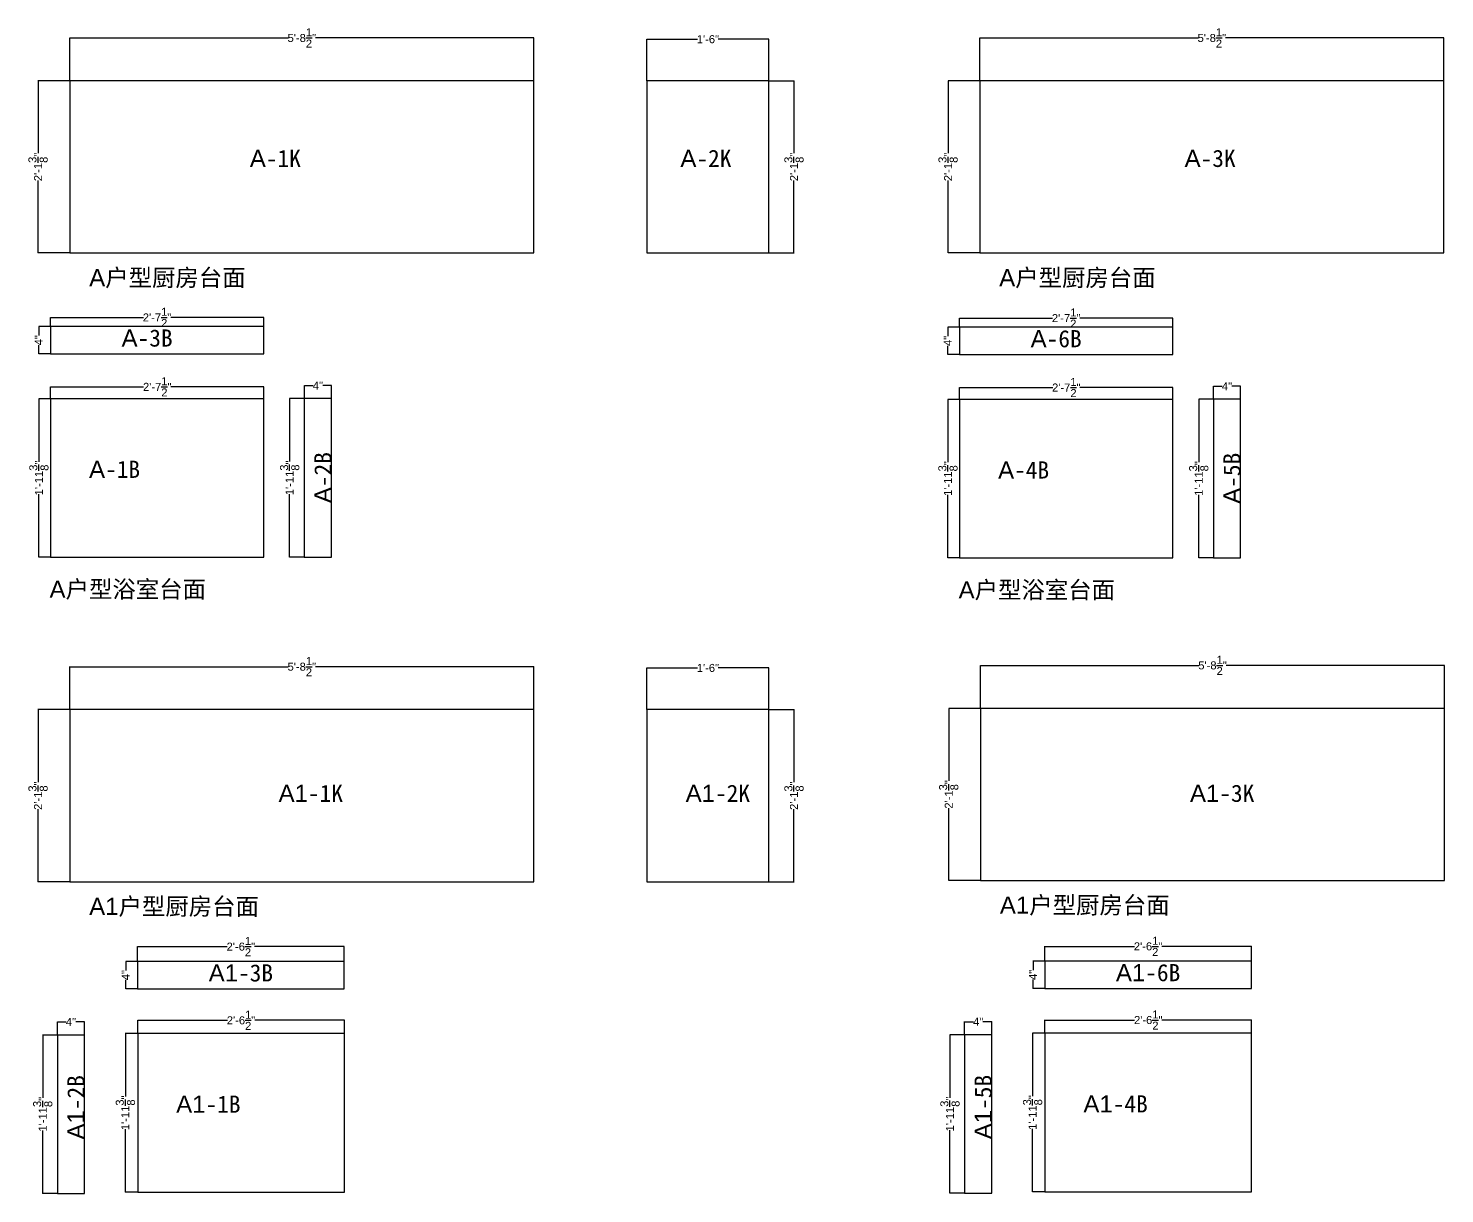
# Model space of a CAD drawing. Header units: inches. Extents: x -997106 to 39633, y -30199 to 1961.
# Drawn here: x 1343 to 6654, y -2410 to 1958 of the extents above; entities that cross this region are included whole.
import ezdxf

# ---------------------------------------------------------------- set-up
doc = ezdxf.new("R2010")
doc.units = ezdxf.units.IN
doc.header["$MEASUREMENT"] = 0
doc.layers.get('Defpoints').update_dxf_attribs({"color": 3})
doc.layers.add('编号', color=10, linetype='Continuous', plot=False)
doc.styles.get("Standard").update_dxf_attribs({"font": 'arial.ttf'})
doc.dimstyles.get("Standard").update_dxf_attribs({"dimtxt": 30, "dimasz": 1, "dimexe": 0.18, "dimexo": 0.0625, "dimgap": 0.09, "dimtad": 0, "dimtoh": 1, "dimdec": 4, "dimlfac": 0.03937, "dimzin": 0, "dimdsep": 46, "dimlunit": 4, "dimtxsty": 'Standard', "dimblk": 'ARCHTICK', "dimcen": 1, "dimadec": 0, "dimazin": 0, "dimtfac": 1, "dimtdec": 4, "dimtix": 1, "dimtofl": 0, "dimtmove": 2, "dimatfit": 3, "dimldrblk": 'ARCHTICK', "dimfxl": 1, "dimtolj": 1, "dimtzin": 0, "dimarcsym": 0})

# ---------------------------------------------------------------- blocks, each defined once
blk = doc.blocks.new('_ArchTick')
at = {"color": 0, "linetype": 'ByBlock', "const_width": 0.15}
blk.add_lwpolyline([(-0.5, -0.5), (0.5, 0.5)], dxfattribs=at)
blk = doc.blocks.new('*D2')
at = {"layer": 'Defpoints', "color": 0, "lineweight": -2, "transparency": 16777216}
for p, q in [((1498.5, 1761), (1498.5, 1922.2)), ((1498.5, 1922), (2317.6, 1922)), ((3238.5, 1922), (2419.4, 1922)), ((3238.5, 1761), (3238.5, 1922.2))]:
    blk.add_line(p, q, dxfattribs=at)
at = {"layer": 'Defpoints', "color": 0, "transparency": 16777216}
for p in [(3238.5, 1922), (1498.5, 1761), (3238.5, 1761)]:
    blk.add_point(p, dxfattribs=at)
at = {"layer": 'Defpoints', "color": 0, "lineweight": -2, "transparency": 16777216, "rotation": 180}
blk.add_blockref('_ArchTick', (1498.5, 1922), dxfattribs=at)
at = {"layer": 'Defpoints', "color": 0, "lineweight": -2, "transparency": 16777216}
blk.add_blockref('_ArchTick', (3238.5, 1922), dxfattribs=at)
at = {"layer": 'Defpoints', "color": 0, "transparency": 16777216, "insert": (2368.5, 1922), "char_height": 30, "attachment_point": 5}
blk.add_mtext('\\A1;5\'-8{\\H1x;\\S1/2;}"', dxfattribs=at)
blk = doc.blocks.new('*D3')
at = {"layer": 'Defpoints', "color": 0, "lineweight": -2, "transparency": 16777216}
for p, q in [((1498.5, 1761), (1379.3, 1761)), ((1379.5, 1761), (1379.5, 1489.6)), ((1379.5, 1116), (1379.5, 1387.4)), ((1498.5, 1116), (1379.3, 1116))]:
    blk.add_line(p, q, dxfattribs=at)
at = {"layer": 'Defpoints', "color": 0, "transparency": 16777216}
for p in [(1498.5, 1761), (1379.5, 1116), (1498.5, 1116)]:
    blk.add_point(p, dxfattribs=at)
at = {"layer": 'Defpoints', "color": 0, "lineweight": -2, "transparency": 16777216}
for p, rotation in [((1379.5, 1761), 90), ((1379.5, 1116), 270)]:
    blk.add_blockref('_ArchTick', p, dxfattribs=dict(at, rotation=rotation))
at = {"layer": 'Defpoints', "color": 0, "transparency": 16777216, "insert": (1379.5, 1438.5), "char_height": 30, "attachment_point": 5, "rotation": 90}
blk.add_mtext('\\A1;2\'-1{\\H1x;\\S3/8;}"', dxfattribs=at)
blk = doc.blocks.new('*D4')
at = {"layer": 'Defpoints', "color": 0, "lineweight": -2, "transparency": 16777216}
for p, q in [((3662.7, 1761), (3662.7, 1917.3)), ((3662.7, 1917.1), (3852.6, 1917.1)), ((4119.7, 1917.1), (3929.7, 1917.1)), ((4119.7, 1761), (4119.7, 1917.3))]:
    blk.add_line(p, q, dxfattribs=at)
at = {"layer": 'Defpoints', "color": 0, "transparency": 16777216}
for p in [(4119.7, 1917.1), (3662.7, 1761), (4119.7, 1761)]:
    blk.add_point(p, dxfattribs=at)
at = {"layer": 'Defpoints', "color": 0, "lineweight": -2, "transparency": 16777216, "rotation": 180}
blk.add_blockref('_ArchTick', (3662.7, 1917.1), dxfattribs=at)
at = {"layer": 'Defpoints', "color": 0, "lineweight": -2, "transparency": 16777216}
blk.add_blockref('_ArchTick', (4119.7, 1917.1), dxfattribs=at)
at = {"layer": 'Defpoints', "color": 0, "transparency": 16777216, "insert": (3891.2, 1917.1), "char_height": 30, "attachment_point": 5}
blk.add_mtext('\\A1;1\'-6"', dxfattribs=at)
blk = doc.blocks.new('*D5')
at = {"layer": 'Defpoints', "color": 0, "lineweight": -2, "transparency": 16777216}
for p, q in [((4119.7, 1761), (4214.1, 1761)), ((4213.9, 1761), (4213.9, 1489.6)), ((4213.9, 1116), (4213.9, 1387.4)), ((4119.7, 1116), (4214.1, 1116))]:
    blk.add_line(p, q, dxfattribs=at)
at = {"layer": 'Defpoints', "color": 0, "transparency": 16777216}
for p in [(4119.7, 1761), (4119.7, 1116), (4213.9, 1116)]:
    blk.add_point(p, dxfattribs=at)
at = {"layer": 'Defpoints', "color": 0, "lineweight": -2, "transparency": 16777216}
for p, rotation in [((4213.9, 1761), 90), ((4213.9, 1116), 270)]:
    blk.add_blockref('_ArchTick', p, dxfattribs=dict(at, rotation=rotation))
at = {"layer": 'Defpoints', "color": 0, "transparency": 16777216, "insert": (4213.9, 1438.5), "char_height": 30, "attachment_point": 5, "rotation": 90}
blk.add_mtext('\\A1;2\'-1{\\H1x;\\S3/8;}"', dxfattribs=at)
blk = doc.blocks.new('*D6')
at = {"layer": 'Defpoints', "color": 0, "lineweight": -2, "transparency": 16777216}
for p, q in [((4910.7, 1761), (4910.7, 1922.2)), ((4910.7, 1922), (5729.8, 1922)), ((6650.7, 1922), (5831.6, 1922)), ((6650.7, 1761), (6650.7, 1922.2))]:
    blk.add_line(p, q, dxfattribs=at)
at = {"layer": 'Defpoints', "color": 0, "transparency": 16777216}
for p in [(6650.7, 1922), (4910.7, 1761), (6650.7, 1761)]:
    blk.add_point(p, dxfattribs=at)
at = {"layer": 'Defpoints', "color": 0, "lineweight": -2, "transparency": 16777216, "rotation": 180}
blk.add_blockref('_ArchTick', (4910.7, 1922), dxfattribs=at)
at = {"layer": 'Defpoints', "color": 0, "lineweight": -2, "transparency": 16777216}
blk.add_blockref('_ArchTick', (6650.7, 1922), dxfattribs=at)
at = {"layer": 'Defpoints', "color": 0, "transparency": 16777216, "insert": (5780.7, 1922), "char_height": 30, "attachment_point": 5}
blk.add_mtext('\\A1;5\'-8{\\H1x;\\S1/2;}"', dxfattribs=at)
blk = doc.blocks.new('*D7')
at = {"layer": 'Defpoints', "color": 0, "lineweight": -2, "transparency": 16777216}
for p, q in [((4910.6, 1761), (4791.5, 1761)), ((4791.7, 1761), (4791.7, 1489.6)), ((4791.7, 1116), (4791.7, 1387.4)), ((4910.6, 1116), (4791.5, 1116))]:
    blk.add_line(p, q, dxfattribs=at)
at = {"layer": 'Defpoints', "color": 0, "transparency": 16777216}
for p in [(4910.7, 1761), (4791.7, 1116), (4910.7, 1116)]:
    blk.add_point(p, dxfattribs=at)
at = {"layer": 'Defpoints', "color": 0, "lineweight": -2, "transparency": 16777216}
for p, rotation in [((4791.7, 1761), 90), ((4791.7, 1116), 270)]:
    blk.add_blockref('_ArchTick', p, dxfattribs=dict(at, rotation=rotation))
at = {"layer": 'Defpoints', "color": 0, "transparency": 16777216, "insert": (4791.7, 1438.5), "char_height": 30, "attachment_point": 5, "rotation": 90}
blk.add_mtext('\\A1;2\'-1{\\H1x;\\S3/8;}"', dxfattribs=at)
blk = doc.blocks.new('*D46')
at = {"color": 0, "lineweight": -2, "transparency": 16777216}
for p, q in [((1498.5, -595.6), (1498.5, -434.4)), ((1498.5, -434.6), (2317.6, -434.6)), ((3238.5, -434.6), (2419.4, -434.6)), ((3238.5, -595.6), (3238.5, -434.4))]:
    blk.add_line(p, q, dxfattribs=at)
at = {"layer": 'Defpoints', "color": 0, "transparency": 16777216}
for p in [(3238.5, -434.6), (1498.5, -595.6), (3238.5, -595.6)]:
    blk.add_point(p, dxfattribs=at)
at = {"color": 0, "lineweight": -2, "transparency": 16777216, "rotation": 180}
blk.add_blockref('_ArchTick', (1498.5, -434.6), dxfattribs=at)
at = {"color": 0, "lineweight": -2, "transparency": 16777216}
blk.add_blockref('_ArchTick', (3238.5, -434.6), dxfattribs=at)
at = {"color": 0, "transparency": 16777216, "insert": (2368.5, -434.6), "char_height": 30, "attachment_point": 5}
blk.add_mtext('\\A1;5\'-8{\\H1x;\\S1/2;}"', dxfattribs=at)
blk = doc.blocks.new('*D47')
at = {"color": 0, "lineweight": -2, "transparency": 16777216}
for p, q in [((1498.5, -595.6), (1379.3, -595.6)), ((1379.5, -595.6), (1379.5, -867)), ((1379.5, -1240.6), (1379.5, -969.2)), ((1498.5, -1240.6), (1379.3, -1240.6))]:
    blk.add_line(p, q, dxfattribs=at)
at = {"layer": 'Defpoints', "color": 0, "transparency": 16777216}
for p in [(1498.5, -595.6), (1379.5, -1240.6), (1498.5, -1240.6)]:
    blk.add_point(p, dxfattribs=at)
at = {"color": 0, "lineweight": -2, "transparency": 16777216}
for p, rotation in [((1379.5, -595.6), 90), ((1379.5, -1240.6), 270)]:
    blk.add_blockref('_ArchTick', p, dxfattribs=dict(at, rotation=rotation))
at = {"color": 0, "transparency": 16777216, "insert": (1379.5, -918.1), "char_height": 30, "attachment_point": 5, "rotation": 90}
blk.add_mtext('\\A1;2\'-1{\\H1x;\\S3/8;}"', dxfattribs=at)
blk = doc.blocks.new('*D48')
at = {"color": 0, "lineweight": -2, "transparency": 16777216}
for p, q in [((3662.7, -595.6), (3662.7, -439.3)), ((3662.7, -439.5), (3852.6, -439.5)), ((4119.7, -439.5), (3929.7, -439.5)), ((4119.7, -595.6), (4119.7, -439.3))]:
    blk.add_line(p, q, dxfattribs=at)
at = {"layer": 'Defpoints', "color": 0, "transparency": 16777216}
for p in [(4119.7, -439.5), (3662.7, -595.6), (4119.7, -595.6)]:
    blk.add_point(p, dxfattribs=at)
at = {"color": 0, "lineweight": -2, "transparency": 16777216, "rotation": 180}
blk.add_blockref('_ArchTick', (3662.7, -439.5), dxfattribs=at)
at = {"color": 0, "lineweight": -2, "transparency": 16777216}
blk.add_blockref('_ArchTick', (4119.7, -439.5), dxfattribs=at)
at = {"color": 0, "transparency": 16777216, "insert": (3891.2, -439.5), "char_height": 30, "attachment_point": 5}
blk.add_mtext('\\A1;1\'-6"', dxfattribs=at)
blk = doc.blocks.new('*D49')
at = {"color": 0, "lineweight": -2, "transparency": 16777216}
for p, q in [((4119.7, -595.6), (4214.1, -595.6)), ((4213.9, -595.6), (4213.9, -867)), ((4213.9, -1240.6), (4213.9, -969.2)), ((4119.7, -1240.6), (4214.1, -1240.6))]:
    blk.add_line(p, q, dxfattribs=at)
at = {"layer": 'Defpoints', "color": 0, "transparency": 16777216}
for p in [(4119.7, -595.6), (4119.7, -1240.6), (4213.9, -1240.6)]:
    blk.add_point(p, dxfattribs=at)
at = {"color": 0, "lineweight": -2, "transparency": 16777216}
for p, rotation in [((4213.9, -595.6), 90), ((4213.9, -1240.6), 270)]:
    blk.add_blockref('_ArchTick', p, dxfattribs=dict(at, rotation=rotation))
at = {"color": 0, "transparency": 16777216, "insert": (4213.9, -918.1), "char_height": 30, "attachment_point": 5, "rotation": 90}
blk.add_mtext('\\A1;2\'-1{\\H1x;\\S3/8;}"', dxfattribs=at)
blk = doc.blocks.new('*D50')
at = {"color": 0, "lineweight": -2, "transparency": 16777216}
for p, q in [((4913.3, -590.8), (4913.3, -429.6)), ((4913.3, -429.8), (5732.4, -429.8)), ((6653.3, -429.8), (5834.2, -429.8)), ((6653.3, -590.8), (6653.3, -429.6))]:
    blk.add_line(p, q, dxfattribs=at)
at = {"layer": 'Defpoints', "color": 0, "transparency": 16777216}
for p in [(6653.3, -429.8), (4913.3, -590.9), (6653.3, -590.9)]:
    blk.add_point(p, dxfattribs=at)
at = {"color": 0, "lineweight": -2, "transparency": 16777216, "rotation": 180}
blk.add_blockref('_ArchTick', (4913.3, -429.8), dxfattribs=at)
at = {"color": 0, "lineweight": -2, "transparency": 16777216}
blk.add_blockref('_ArchTick', (6653.3, -429.8), dxfattribs=at)
at = {"color": 0, "transparency": 16777216, "insert": (5783.3, -429.8), "char_height": 30, "attachment_point": 5}
blk.add_mtext('\\A1;5\'-8{\\H1x;\\S1/2;}"', dxfattribs=at)
blk = doc.blocks.new('*D51')
at = {"color": 0, "lineweight": -2, "transparency": 16777216}
for p, q in [((4913.2, -590.9), (4794.1, -590.9)), ((4794.3, -590.9), (4794.3, -862.3)), ((4794.3, -1235.9), (4794.3, -964.5)), ((4913.2, -1235.9), (4794.1, -1235.9))]:
    blk.add_line(p, q, dxfattribs=at)
at = {"layer": 'Defpoints', "color": 0, "transparency": 16777216}
for p in [(4913.3, -590.9), (4794.3, -1235.9), (4913.3, -1235.9)]:
    blk.add_point(p, dxfattribs=at)
at = {"color": 0, "lineweight": -2, "transparency": 16777216}
for p, rotation in [((4794.3, -590.9), 90), ((4794.3, -1235.9), 270)]:
    blk.add_blockref('_ArchTick', p, dxfattribs=dict(at, rotation=rotation))
at = {"color": 0, "transparency": 16777216, "insert": (4794.3, -913.4), "char_height": 30, "attachment_point": 5, "rotation": 90}
blk.add_mtext('\\A1;2\'-1{\\H1x;\\S3/8;}"', dxfattribs=at)
blk = doc.blocks.new('*D861')
at = {"color": 0, "lineweight": -2, "transparency": 16777216}
for p, q in [((1451.9, -1815.3), (1396.8, -1815.3)), ((1397, -1815.3), (1397, -2051.2)), ((1397, -2409.3), (1397, -2173.4)), ((1451.9, -2409.3), (1396.8, -2409.3))]:
    blk.add_line(p, q, dxfattribs=at)
at = {"layer": 'Defpoints', "color": 0, "transparency": 16777216}
for p in [(1451.9, -1815.3), (1397, -2409.3), (1451.9, -2409.3)]:
    blk.add_point(p, dxfattribs=at)
at = {"color": 0, "lineweight": -2, "transparency": 16777216}
for p, rotation in [((1397, -1815.3), 90), ((1397, -2409.3), 270)]:
    blk.add_blockref('_ArchTick', p, dxfattribs=dict(at, rotation=rotation))
at = {"color": 0, "transparency": 16777216, "insert": (1397, -2112.3), "char_height": 30, "attachment_point": 5, "rotation": 90}
blk.add_mtext('\\A1;1\'-11{\\H1x;\\S3/8;}"', dxfattribs=at)
blk = doc.blocks.new('*D862')
at = {"color": 0, "lineweight": -2, "transparency": 16777216}
for p, q in [((1451.9, -1815.3), (1451.9, -1766)), ((1451.9, -1766.2), (1485, -1766.2)), ((1553.9, -1766.2), (1520.9, -1766.2)), ((1553.9, -1815.3), (1553.9, -1766))]:
    blk.add_line(p, q, dxfattribs=at)
at = {"layer": 'Defpoints', "color": 0, "transparency": 16777216}
for p in [(1553.9, -1766.2), (1451.9, -1815.3), (1553.9, -1815.3)]:
    blk.add_point(p, dxfattribs=at)
at = {"color": 0, "lineweight": -2, "transparency": 16777216, "rotation": 180}
blk.add_blockref('_ArchTick', (1451.9, -1766.2), dxfattribs=at)
at = {"color": 0, "lineweight": -2, "transparency": 16777216}
blk.add_blockref('_ArchTick', (1553.9, -1766.2), dxfattribs=at)
at = {"color": 0, "transparency": 16777216, "insert": (1502.9, -1766.2), "char_height": 30, "attachment_point": 5}
blk.add_mtext('\\A1;4"', dxfattribs=at)
blk = doc.blocks.new('*D860')
at = {"color": 0, "lineweight": -2, "transparency": 16777216}
for p, q in [((1752.3, -1539.8), (1708.3, -1539.8)), ((1708.5, -1539.8), (1708.5, -1572.9)), ((1752.3, -1641.8), (1708.3, -1641.8)), ((1708.5, -1641.8), (1708.5, -1608.7))]:
    blk.add_line(p, q, dxfattribs=at)
at = {"layer": 'Defpoints', "color": 0, "transparency": 16777216}
for p in [(1752.4, -1539.8), (1708.5, -1641.8), (1752.4, -1641.8)]:
    blk.add_point(p, dxfattribs=at)
at = {"color": 0, "lineweight": -2, "transparency": 16777216}
for p, rotation in [((1708.5, -1539.8), 90), ((1708.5, -1641.8), 270)]:
    blk.add_blockref('_ArchTick', p, dxfattribs=dict(at, rotation=rotation))
at = {"color": 0, "transparency": 16777216, "insert": (1708.5, -1590.8), "char_height": 30, "attachment_point": 5, "rotation": 90}
blk.add_mtext('\\A1;4"', dxfattribs=at)
blk = doc.blocks.new('*D863')
at = {"color": 0, "lineweight": -2, "transparency": 16777216}
for p, q in [((1752.4, -1538.1), (1752.4, -1483.7)), ((1752.4, -1483.9), (2088.7, -1483.9)), ((2527.4, -1483.9), (2191, -1483.9)), ((2527.4, -1539.7), (2527.4, -1483.7))]:
    blk.add_line(p, q, dxfattribs=at)
at = {"layer": 'Defpoints', "color": 0, "transparency": 16777216}
for p in [(2527.4, -1483.9), (1752.4, -1538.1), (2527.4, -1539.8)]:
    blk.add_point(p, dxfattribs=at)
at = {"color": 0, "lineweight": -2, "transparency": 16777216, "rotation": 180}
blk.add_blockref('_ArchTick', (1752.4, -1483.9), dxfattribs=at)
at = {"color": 0, "lineweight": -2, "transparency": 16777216}
blk.add_blockref('_ArchTick', (2527.4, -1483.9), dxfattribs=at)
at = {"color": 0, "transparency": 16777216, "insert": (2139.9, -1483.9), "char_height": 30, "attachment_point": 5}
blk.add_mtext('\\A1;2\'-6{\\H1x;\\S1/2;}"', dxfattribs=at)
blk = doc.blocks.new('*D864')
at = {"color": 0, "lineweight": -2, "transparency": 16777216}
for p, q in [((1753.1, -1809.9), (1753.1, -1759.9)), ((1753.1, -1760.1), (2089.4, -1760.1)), ((2528.1, -1760.1), (2191.8, -1760.1)), ((2528.1, -1809.9), (2528.1, -1759.9))]:
    blk.add_line(p, q, dxfattribs=at)
at = {"layer": 'Defpoints', "color": 0, "transparency": 16777216}
for p in [(2528.1, -1760.1), (1753.1, -1809.9), (2528.1, -1809.9)]:
    blk.add_point(p, dxfattribs=at)
at = {"color": 0, "lineweight": -2, "transparency": 16777216, "rotation": 180}
blk.add_blockref('_ArchTick', (1753.1, -1760.1), dxfattribs=at)
at = {"color": 0, "lineweight": -2, "transparency": 16777216}
blk.add_blockref('_ArchTick', (2528.1, -1760.1), dxfattribs=at)
at = {"color": 0, "transparency": 16777216, "insert": (2140.6, -1760.1), "char_height": 30, "attachment_point": 5}
blk.add_mtext('\\A1;2\'-6{\\H1x;\\S1/2;}"', dxfattribs=at)
blk = doc.blocks.new('*D865')
at = {"color": 0, "lineweight": -2, "transparency": 16777216}
for p, q in [((1753, -1809.9), (1706.7, -1809.9)), ((1706.9, -1809.9), (1706.9, -2045.8)), ((1706.9, -2403.9), (1706.9, -2168)), ((1753, -2403.9), (1706.7, -2403.9))]:
    blk.add_line(p, q, dxfattribs=at)
at = {"layer": 'Defpoints', "color": 0, "transparency": 16777216}
for p in [(1753.1, -1809.9), (1706.9, -2403.9), (1753.1, -2403.9)]:
    blk.add_point(p, dxfattribs=at)
at = {"color": 0, "lineweight": -2, "transparency": 16777216}
for p, rotation in [((1706.9, -1809.9), 90), ((1706.9, -2403.9), 270)]:
    blk.add_blockref('_ArchTick', p, dxfattribs=dict(at, rotation=rotation))
at = {"color": 0, "transparency": 16777216, "insert": (1706.9, -2106.9), "char_height": 30, "attachment_point": 5, "rotation": 90}
blk.add_mtext('\\A1;1\'-11{\\H1x;\\S3/8;}"', dxfattribs=at)
blk = doc.blocks.new('*D867')
at = {"color": 0, "lineweight": -2, "transparency": 16777216}
for p, q in [((4853.7, -1814.3), (4798.6, -1814.3)), ((4798.8, -1814.3), (4798.8, -2050.2)), ((4798.8, -2408.3), (4798.8, -2172.4)), ((4853.7, -2408.3), (4798.6, -2408.3))]:
    blk.add_line(p, q, dxfattribs=at)
at = {"layer": 'Defpoints', "color": 0, "transparency": 16777216}
for p in [(4853.8, -1814.3), (4798.8, -2408.3), (4853.8, -2408.3)]:
    blk.add_point(p, dxfattribs=at)
at = {"color": 0, "lineweight": -2, "transparency": 16777216}
for p, rotation in [((4798.8, -1814.3), 90), ((4798.8, -2408.3), 270)]:
    blk.add_blockref('_ArchTick', p, dxfattribs=dict(at, rotation=rotation))
at = {"color": 0, "transparency": 16777216, "insert": (4798.8, -2111.3), "char_height": 30, "attachment_point": 5, "rotation": 90}
blk.add_mtext('\\A1;1\'-11{\\H1x;\\S3/8;}"', dxfattribs=at)
blk = doc.blocks.new('*D868')
at = {"color": 0, "lineweight": -2, "transparency": 16777216}
for p, q in [((4853.8, -1814.3), (4853.8, -1765)), ((4853.8, -1765.2), (4886.8, -1765.2)), ((4955.8, -1765.2), (4922.7, -1765.2)), ((4955.8, -1814.3), (4955.8, -1765))]:
    blk.add_line(p, q, dxfattribs=at)
at = {"layer": 'Defpoints', "color": 0, "transparency": 16777216}
for p in [(4955.8, -1765.2), (4853.8, -1814.3), (4955.8, -1814.3)]:
    blk.add_point(p, dxfattribs=at)
at = {"color": 0, "lineweight": -2, "transparency": 16777216, "rotation": 180}
blk.add_blockref('_ArchTick', (4853.8, -1765.2), dxfattribs=at)
at = {"color": 0, "lineweight": -2, "transparency": 16777216}
blk.add_blockref('_ArchTick', (4955.8, -1765.2), dxfattribs=at)
at = {"color": 0, "transparency": 16777216, "insert": (4904.8, -1765.2), "char_height": 30, "attachment_point": 5}
blk.add_mtext('\\A1;4"', dxfattribs=at)
blk = doc.blocks.new('*D866')
at = {"color": 0, "lineweight": -2, "transparency": 16777216}
for p, q in [((5154.1, -1538.8), (5110.1, -1538.8)), ((5110.3, -1538.8), (5110.3, -1571.9)), ((5154.1, -1640.8), (5110.1, -1640.8)), ((5110.3, -1640.8), (5110.3, -1607.7))]:
    blk.add_line(p, q, dxfattribs=at)
at = {"layer": 'Defpoints', "color": 0, "transparency": 16777216}
for p in [(5154.2, -1538.8), (5110.3, -1640.8), (5154.2, -1640.8)]:
    blk.add_point(p, dxfattribs=at)
at = {"color": 0, "lineweight": -2, "transparency": 16777216}
for p, rotation in [((5110.3, -1538.8), 90), ((5110.3, -1640.8), 270)]:
    blk.add_blockref('_ArchTick', p, dxfattribs=dict(at, rotation=rotation))
at = {"color": 0, "transparency": 16777216, "insert": (5110.3, -1589.8), "char_height": 30, "attachment_point": 5, "rotation": 90}
blk.add_mtext('\\A1;4"', dxfattribs=at)
blk = doc.blocks.new('*D869')
at = {"color": 0, "lineweight": -2, "transparency": 16777216}
for p, q in [((5154.2, -1537.1), (5154.2, -1482.7)), ((5154.2, -1482.9), (5490.5, -1482.9)), ((5929.2, -1482.9), (5592.9, -1482.9)), ((5929.2, -1538.7), (5929.2, -1482.7))]:
    blk.add_line(p, q, dxfattribs=at)
at = {"layer": 'Defpoints', "color": 0, "transparency": 16777216}
for p in [(5929.2, -1482.9), (5154.2, -1537.1), (5929.2, -1538.8)]:
    blk.add_point(p, dxfattribs=at)
at = {"color": 0, "lineweight": -2, "transparency": 16777216, "rotation": 180}
blk.add_blockref('_ArchTick', (5154.2, -1482.9), dxfattribs=at)
at = {"color": 0, "lineweight": -2, "transparency": 16777216}
blk.add_blockref('_ArchTick', (5929.2, -1482.9), dxfattribs=at)
at = {"color": 0, "transparency": 16777216, "insert": (5541.7, -1482.9), "char_height": 30, "attachment_point": 5}
blk.add_mtext('\\A1;2\'-6{\\H1x;\\S1/2;}"', dxfattribs=at)
blk = doc.blocks.new('*D870')
at = {"color": 0, "lineweight": -2, "transparency": 16777216}
for p, q in [((5154.9, -1808.9), (5154.9, -1758.9)), ((5154.9, -1759.1), (5491.3, -1759.1)), ((5929.9, -1759.1), (5593.6, -1759.1)), ((5929.9, -1808.9), (5929.9, -1758.9))]:
    blk.add_line(p, q, dxfattribs=at)
at = {"layer": 'Defpoints', "color": 0, "transparency": 16777216}
for p in [(5929.9, -1759.1), (5154.9, -1808.9), (5929.9, -1808.9)]:
    blk.add_point(p, dxfattribs=at)
at = {"color": 0, "lineweight": -2, "transparency": 16777216, "rotation": 180}
blk.add_blockref('_ArchTick', (5154.9, -1759.1), dxfattribs=at)
at = {"color": 0, "lineweight": -2, "transparency": 16777216}
blk.add_blockref('_ArchTick', (5929.9, -1759.1), dxfattribs=at)
at = {"color": 0, "transparency": 16777216, "insert": (5542.4, -1759.1), "char_height": 30, "attachment_point": 5}
blk.add_mtext('\\A1;2\'-6{\\H1x;\\S1/2;}"', dxfattribs=at)
blk = doc.blocks.new('*D871')
at = {"color": 0, "lineweight": -2, "transparency": 16777216}
for p, q in [((5154.9, -1808.9), (5108.6, -1808.9)), ((5108.7, -1808.9), (5108.7, -2044.8)), ((5108.7, -2402.9), (5108.7, -2167)), ((5154.9, -2402.9), (5108.6, -2402.9))]:
    blk.add_line(p, q, dxfattribs=at)
at = {"layer": 'Defpoints', "color": 0, "transparency": 16777216}
for p in [(5154.9, -1808.9), (5108.7, -2402.9), (5154.9, -2402.9)]:
    blk.add_point(p, dxfattribs=at)
at = {"color": 0, "lineweight": -2, "transparency": 16777216}
for p, rotation in [((5108.7, -1808.9), 90), ((5108.7, -2402.9), 270)]:
    blk.add_blockref('_ArchTick', p, dxfattribs=dict(at, rotation=rotation))
at = {"color": 0, "transparency": 16777216, "insert": (5108.7, -2105.9), "char_height": 30, "attachment_point": 5, "rotation": 90}
blk.add_mtext('\\A1;1\'-11{\\H1x;\\S3/8;}"', dxfattribs=at)
blk = doc.blocks.new('*D1106')
at = {"color": 0, "lineweight": -2, "transparency": 16777216}
for p, q in [((2377.9, 570), (2322.9, 570)), ((2323, 570), (2323, 334.1)), ((2323, -24), (2323, 211.9)), ((2377.9, -24), (2322.9, -24))]:
    blk.add_line(p, q, dxfattribs=at)
at = {"layer": 'Defpoints', "color": 0, "transparency": 16777216}
for p in [(2378, 570), (2323, -24), (2378, -24)]:
    blk.add_point(p, dxfattribs=at)
at = {"color": 0, "lineweight": -2, "transparency": 16777216}
for p, rotation in [((2323, 570), 90), ((2323, -24), 270)]:
    blk.add_blockref('_ArchTick', p, dxfattribs=dict(at, rotation=rotation))
at = {"color": 0, "transparency": 16777216, "insert": (2323, 273), "char_height": 30, "attachment_point": 5, "rotation": 90}
blk.add_mtext('\\A1;1\'-11{\\H1x;\\S3/8;}"', dxfattribs=at)
blk = doc.blocks.new('*D1107')
at = {"color": 0, "lineweight": -2, "transparency": 16777216}
for p, q in [((2378, 570.1), (2378, 619.3)), ((2378, 619.1), (2411.1, 619.1)), ((2480, 619.1), (2446.9, 619.1)), ((2480, 570.1), (2480, 619.3))]:
    blk.add_line(p, q, dxfattribs=at)
at = {"layer": 'Defpoints', "color": 0, "transparency": 16777216}
for p in [(2480, 619.1), (2378, 570), (2480, 570)]:
    blk.add_point(p, dxfattribs=at)
at = {"color": 0, "lineweight": -2, "transparency": 16777216, "rotation": 180}
blk.add_blockref('_ArchTick', (2378, 619.1), dxfattribs=at)
at = {"color": 0, "lineweight": -2, "transparency": 16777216}
blk.add_blockref('_ArchTick', (2480, 619.1), dxfattribs=at)
at = {"color": 0, "transparency": 16777216, "insert": (2429, 619.1), "char_height": 30, "attachment_point": 5}
blk.add_mtext('\\A1;4"', dxfattribs=at)
blk = doc.blocks.new('*D1108')
at = {"color": 0, "lineweight": -2, "transparency": 16777216}
for p, q in [((1426.5, 569.8), (1426.5, 614.5)), ((1426.5, 614.3), (1775.3, 614.3)), ((2226.5, 614.3), (1877.6, 614.3)), ((2226.5, 569.8), (2226.5, 614.5))]:
    blk.add_line(p, q, dxfattribs=at)
at = {"layer": 'Defpoints', "color": 0, "transparency": 16777216}
for p in [(2226.5, 614.3), (1426.5, 569.7), (2226.5, 569.7)]:
    blk.add_point(p, dxfattribs=at)
at = {"color": 0, "lineweight": -2, "transparency": 16777216, "rotation": 180}
blk.add_blockref('_ArchTick', (1426.5, 614.3), dxfattribs=at)
at = {"color": 0, "lineweight": -2, "transparency": 16777216}
blk.add_blockref('_ArchTick', (2226.5, 614.3), dxfattribs=at)
at = {"color": 0, "transparency": 16777216, "insert": (1826.5, 614.3), "char_height": 30, "attachment_point": 5}
blk.add_mtext('\\A1;2\'-7{\\H1x;\\S1/2;}"', dxfattribs=at)
blk = doc.blocks.new('*D1109')
at = {"color": 0, "lineweight": -2, "transparency": 16777216}
for p, q in [((1426.4, 569.7), (1382.5, 569.7)), ((1382.7, 569.7), (1382.7, 333.8)), ((1382.7, -24.3), (1382.7, 211.7)), ((1426.4, -24.3), (1382.5, -24.3))]:
    blk.add_line(p, q, dxfattribs=at)
at = {"layer": 'Defpoints', "color": 0, "transparency": 16777216}
for p in [(1426.5, 569.7), (1382.7, -24.3), (1426.5, -24.3)]:
    blk.add_point(p, dxfattribs=at)
at = {"color": 0, "lineweight": -2, "transparency": 16777216}
for p, rotation in [((1382.7, 569.7), 90), ((1382.7, -24.3), 270)]:
    blk.add_blockref('_ArchTick', p, dxfattribs=dict(at, rotation=rotation))
at = {"color": 0, "transparency": 16777216, "insert": (1382.7, 272.7), "char_height": 30, "attachment_point": 5, "rotation": 90}
blk.add_mtext('\\A1;1\'-11{\\H1x;\\S3/8;}"', dxfattribs=at)
blk = doc.blocks.new('*D1110')
at = {"color": 0, "lineweight": -2, "transparency": 16777216}
for p, q in [((1425.7, 839.9), (1382, 839.9)), ((1382.2, 839.9), (1382.2, 806.8)), ((1382.2, 737.9), (1382.2, 770.9)), ((1425.7, 737.9), (1382, 737.9))]:
    blk.add_line(p, q, dxfattribs=at)
at = {"layer": 'Defpoints', "color": 0, "transparency": 16777216}
for p in [(1425.7, 839.9), (1382.2, 737.9), (1425.7, 737.9)]:
    blk.add_point(p, dxfattribs=at)
at = {"color": 0, "lineweight": -2, "transparency": 16777216}
for p, rotation in [((1382.2, 839.9), 90), ((1382.2, 737.9), 270)]:
    blk.add_blockref('_ArchTick', p, dxfattribs=dict(at, rotation=rotation))
at = {"color": 0, "transparency": 16777216, "insert": (1382.2, 788.9), "char_height": 30, "attachment_point": 5, "rotation": 90}
blk.add_mtext('\\A1;4"', dxfattribs=at)
blk = doc.blocks.new('*D1111')
at = {"color": 0, "lineweight": -2, "transparency": 16777216}
for p, q in [((1425.7, 839.9), (1425.7, 874.7)), ((1425.7, 874.5), (1774.6, 874.5)), ((2225.7, 874.5), (1876.9, 874.5)), ((2225.7, 839.9), (2225.7, 874.7))]:
    blk.add_line(p, q, dxfattribs=at)
at = {"layer": 'Defpoints', "color": 0, "transparency": 16777216}
for p in [(2225.7, 874.5), (1425.7, 839.9), (2225.7, 839.9)]:
    blk.add_point(p, dxfattribs=at)
at = {"color": 0, "lineweight": -2, "transparency": 16777216, "rotation": 180}
blk.add_blockref('_ArchTick', (1425.7, 874.5), dxfattribs=at)
at = {"color": 0, "lineweight": -2, "transparency": 16777216}
blk.add_blockref('_ArchTick', (2225.7, 874.5), dxfattribs=at)
at = {"color": 0, "transparency": 16777216, "insert": (1825.7, 874.5), "char_height": 30, "attachment_point": 5}
blk.add_mtext('\\A1;2\'-7{\\H1x;\\S1/2;}"', dxfattribs=at)
blk = doc.blocks.new('*D1112')
at = {"color": 0, "lineweight": -2, "transparency": 16777216}
for p, q in [((5786.6, 567.5), (5731.5, 567.5)), ((5731.7, 567.5), (5731.7, 331.6)), ((5731.7, -26.5), (5731.7, 209.4)), ((5786.6, -26.5), (5731.5, -26.5))]:
    blk.add_line(p, q, dxfattribs=at)
at = {"layer": 'Defpoints', "color": 0, "transparency": 16777216}
for p in [(5786.6, 567.5), (5731.7, -26.5), (5786.6, -26.5)]:
    blk.add_point(p, dxfattribs=at)
at = {"color": 0, "lineweight": -2, "transparency": 16777216}
for p, rotation in [((5731.7, 567.5), 90), ((5731.7, -26.5), 270)]:
    blk.add_blockref('_ArchTick', p, dxfattribs=dict(at, rotation=rotation))
at = {"color": 0, "transparency": 16777216, "insert": (5731.7, 270.5), "char_height": 30, "attachment_point": 5, "rotation": 90}
blk.add_mtext('\\A1;1\'-11{\\H1x;\\S3/8;}"', dxfattribs=at)
blk = doc.blocks.new('*D1113')
at = {"color": 0, "lineweight": -2, "transparency": 16777216}
for p, q in [((5786.6, 567.6), (5786.6, 616.8)), ((5786.6, 616.6), (5819.7, 616.6)), ((5888.6, 616.6), (5855.5, 616.6)), ((5888.6, 567.6), (5888.6, 616.8))]:
    blk.add_line(p, q, dxfattribs=at)
at = {"layer": 'Defpoints', "color": 0, "transparency": 16777216}
for p in [(5888.6, 616.6), (5786.6, 567.5), (5888.6, 567.5)]:
    blk.add_point(p, dxfattribs=at)
at = {"color": 0, "lineweight": -2, "transparency": 16777216, "rotation": 180}
blk.add_blockref('_ArchTick', (5786.6, 616.6), dxfattribs=at)
at = {"color": 0, "lineweight": -2, "transparency": 16777216}
blk.add_blockref('_ArchTick', (5888.6, 616.6), dxfattribs=at)
at = {"color": 0, "transparency": 16777216, "insert": (5837.6, 616.6), "char_height": 30, "attachment_point": 5}
blk.add_mtext('\\A1;4"', dxfattribs=at)
blk = doc.blocks.new('*D1114')
at = {"color": 0, "lineweight": -2, "transparency": 16777216}
for p, q in [((4835.1, 567.3), (4835.1, 612)), ((4835.1, 611.8), (5184, 611.8)), ((5635.1, 611.8), (5286.3, 611.8)), ((5635.1, 567.3), (5635.1, 612))]:
    blk.add_line(p, q, dxfattribs=at)
at = {"layer": 'Defpoints', "color": 0, "transparency": 16777216}
for p in [(5635.1, 611.8), (4835.1, 567.3), (5635.1, 567.3)]:
    blk.add_point(p, dxfattribs=at)
at = {"color": 0, "lineweight": -2, "transparency": 16777216, "rotation": 180}
blk.add_blockref('_ArchTick', (4835.1, 611.8), dxfattribs=at)
at = {"color": 0, "lineweight": -2, "transparency": 16777216}
blk.add_blockref('_ArchTick', (5635.1, 611.8), dxfattribs=at)
at = {"color": 0, "transparency": 16777216, "insert": (5235.1, 611.8), "char_height": 30, "attachment_point": 5}
blk.add_mtext('\\A1;2\'-7{\\H1x;\\S1/2;}"', dxfattribs=at)
blk = doc.blocks.new('*D1115')
at = {"color": 0, "lineweight": -2, "transparency": 16777216}
for p, q in [((4835, 567.3), (4791.1, 567.3)), ((4791.3, 567.3), (4791.3, 331.4)), ((4791.3, -26.7), (4791.3, 209.2)), ((4835, -26.7), (4791.1, -26.7))]:
    blk.add_line(p, q, dxfattribs=at)
at = {"layer": 'Defpoints', "color": 0, "transparency": 16777216}
for p in [(4835.1, 567.3), (4791.3, -26.7), (4835.1, -26.7)]:
    blk.add_point(p, dxfattribs=at)
at = {"color": 0, "lineweight": -2, "transparency": 16777216}
for p, rotation in [((4791.3, 567.3), 90), ((4791.3, -26.7), 270)]:
    blk.add_blockref('_ArchTick', p, dxfattribs=dict(at, rotation=rotation))
at = {"color": 0, "transparency": 16777216, "insert": (4791.3, 270.3), "char_height": 30, "attachment_point": 5, "rotation": 90}
blk.add_mtext('\\A1;1\'-11{\\H1x;\\S3/8;}"', dxfattribs=at)
blk = doc.blocks.new('*D1116')
at = {"color": 0, "lineweight": -2, "transparency": 16777216}
for p, q in [((4834.3, 837.4), (4790.7, 837.4)), ((4790.8, 837.4), (4790.8, 804.3)), ((4790.8, 735.4), (4790.8, 768.5)), ((4834.3, 735.4), (4790.7, 735.4))]:
    blk.add_line(p, q, dxfattribs=at)
at = {"layer": 'Defpoints', "color": 0, "transparency": 16777216}
for p in [(4834.4, 837.4), (4790.8, 735.4), (4834.4, 735.4)]:
    blk.add_point(p, dxfattribs=at)
at = {"color": 0, "lineweight": -2, "transparency": 16777216}
for p, rotation in [((4790.8, 837.4), 90), ((4790.8, 735.4), 270)]:
    blk.add_blockref('_ArchTick', p, dxfattribs=dict(at, rotation=rotation))
at = {"color": 0, "transparency": 16777216, "insert": (4790.8, 786.4), "char_height": 30, "attachment_point": 5, "rotation": 90}
blk.add_mtext('\\A1;4"', dxfattribs=at)
blk = doc.blocks.new('*D1117')
at = {"color": 0, "lineweight": -2, "transparency": 16777216}
for p, q in [((4834.4, 837.5), (4834.4, 872.2)), ((4834.4, 872), (5183.2, 872)), ((5634.4, 872), (5285.5, 872)), ((5634.4, 837.5), (5634.4, 872.2))]:
    blk.add_line(p, q, dxfattribs=at)
at = {"layer": 'Defpoints', "color": 0, "transparency": 16777216}
for p in [(5634.4, 872), (4834.4, 837.4), (5634.4, 837.4)]:
    blk.add_point(p, dxfattribs=at)
at = {"color": 0, "lineweight": -2, "transparency": 16777216, "rotation": 180}
blk.add_blockref('_ArchTick', (4834.4, 872), dxfattribs=at)
at = {"color": 0, "lineweight": -2, "transparency": 16777216}
blk.add_blockref('_ArchTick', (5634.4, 872), dxfattribs=at)
at = {"color": 0, "transparency": 16777216, "insert": (5234.4, 872), "char_height": 30, "attachment_point": 5}
blk.add_mtext('\\A1;2\'-7{\\H1x;\\S1/2;}"', dxfattribs=at)

msp = doc.modelspace()

# ---------------------------------------------------------------- linework, layer by layer
for points in [[(1498.53714, 1115.97634), (3238.53714, 1115.97634), (3238.53714, 1760.97634), (1498.53714, 1760.97634)], [(3662.65129, 1115.97634), (4119.65129, 1115.97634), (4119.65129, 1760.97634), (3662.65129, 1760.97634)], [(4910.67075, 1115.97634), (6650.67075, 1115.97634), (6650.67075, 1760.97634), (4910.67075, 1760.97634)], [(1425.74909, 737.87906), (2225.74909, 737.87906), (2225.74909, 839.87906), (1425.74909, 839.87906)], [(4834.3745, 735.40924), (5634.3745, 735.40924), (5634.3745, 837.40924), (4834.3745, 837.40924)], [(1426.48238, -24.25331), (2226.48238, -24.25331), (2226.48238, 569.74669), (1426.48238, 569.74669)], [(2377.98827, -24.00682), (2479.98827, -24.00682), (2479.98827, 569.99318), (2377.98827, 569.99318)], [(4835.10779, -26.72313), (5635.10779, -26.72313), (5635.10779, 567.27687), (4835.10779, 567.27687)], [(5786.61368, -26.47664), (5888.61368, -26.47664), (5888.61368, 567.52336), (5786.61368, 567.52336)], [(1498.53714, -1240.62642), (3238.53714, -1240.62642), (3238.53714, -595.62642), (1498.53714, -595.62642)], [(3662.65129, -1240.62642), (4119.65129, -1240.62642), (4119.65129, -595.62642), (3662.65129, -595.62642)], [(4913.26125, -1235.87227), (6653.26125, -1235.87227), (6653.26125, -590.87227), (4913.26125, -590.87227)], [(1752.37381, -1641.7855), (2527.37381, -1641.7855), (2527.37381, -1539.7855), (1752.37381, -1539.7855)], [(5154.19358, -1640.7855), (5929.19358, -1640.7855), (5929.19358, -1538.7855), (5154.19358, -1538.7855)], [(1451.94944, -2409.32936), (1553.94944, -2409.32936), (1553.94944, -1815.32936), (1451.94944, -1815.32936)], [(1753.1071, -2403.91787), (2528.1071, -2403.91787), (2528.1071, -1809.91787), (1753.1071, -1809.91787)], [(4853.76921, -2408.32936), (4955.76921, -2408.32936), (4955.76921, -1814.32936), (4853.76921, -1814.32936)], [(5154.92687, -2402.91787), (5929.92687, -2402.91787), (5929.92687, -1808.91787), (5154.92687, -1808.91787)]]:
    msp.add_lwpolyline(points, close=True)

# ---------------------------------------------------------------- texts
at = {"char_height": 64.3508622, "attachment_point": 1}
for s, insert in [('A{\\fSimSun|b0|i0|c134|p2;户型厨房台面}', (1571.30454, 1055.7076)), ('A{\\fSimSun|b0|i0|c134|p2;户型厨房台面}', (4983.43815, 1055.7076)), ('A{\\fSimSun|b0|i0|c134|p2;户型浴室台面}', (1422.67715, -111.97017)), ('A{\\fSimSun|b0|i0|c134|p2;户型浴室台面}', (4831.30255, -114.43999)), ('A1{\\fSimSun|b0|i0|c134|p2;户型厨房台面}', (1571.30454, -1300.89515)), ('A1{\\fSimSun|b0|i0|c134|p2;户型厨房台面}', (4986.02865, -1296.14101))]:
    msp.add_mtext(s, dxfattribs=dict(at, insert=insert))
at = {"layer": '编号', "char_height": 64.3508622, "attachment_point": 1}
for s, insert in [('A{\\fSimSun|b0|i0|c134|p2;-1K}', (2173.63088, 1502.8272)), ('A{\\fSimSun|b0|i0|c134|p2;-2K}', (3788.08852, 1502.8272)), ('A{\\fSimSun|b0|i0|c134|p2;-3K}', (5678.66686, 1502.8272)), ('A{\\fSimSun|b0|i0|c134|p2;-3B}', (1692.75864, 829.43218)), ('A{\\fSimSun|b0|i0|c134|p2;-6B}', (5101.38405, 826.96236)), ('A{\\fSimSun|b0|i0|c134|p2;-1B}', (1570.82659, 337.36093)), ('A{\\fSimSun|b0|i0|c134|p2;-4B}', (4979.452, 334.89111)), ('A1{\\fSimSun|b0|i0|c134|p2;-1K}', (2281.52305, -876.9179)), ('A1{\\fSimSun|b0|i0|c134|p2;-2K}', (3807.89296, -876.9179)), ('A1{\\fSimSun|b0|i0|c134|p2;-3K}', (5698.9231, -876.9179)), ('A1{\\fSimSun|b0|i0|c134|p2;-3B}', (2019.38336, -1550.23238)), ('A1{\\fSimSun|b0|i0|c134|p2;-6B}', (5421.20313, -1549.23238)), ('A1{\\fSimSun|b0|i0|c134|p2;-1B}', (1897.45131, -2042.30364)), ('A1{\\fSimSun|b0|i0|c134|p2;-4B}', (5299.27108, -2041.30364))]:
    msp.add_mtext(s, dxfattribs=dict(at, insert=insert))
at = {"layer": '编号', "char_height": 64.3508622, "attachment_point": 1, "rotation": 90}
for s, insert in [('A{\\fSimSun|b0|i0|c134|p2;-2B}', (2415.37404, 178.32385)), ('A{\\fSimSun|b0|i0|c134|p2;-5B}', (5823.99944, 175.85404)), ('A1{\\fSimSun|b0|i0|c134|p2;-2B}', (1489.33521, -2206.99868)), ('A1{\\fSimSun|b0|i0|c134|p2;-5B}', (4891.15498, -2205.99868))]:
    msp.add_mtext(s, dxfattribs=dict(at, insert=insert))

# ---------------------------------------------------------------- dimensions: what is measured, and where the dimension line sits
for base, p1, p2, picture, middle in [((2225.74909, 874.5075), (1425.74909, 839.87906), (2225.74909, 839.87906), '*D1111', (1825.74909, 874.5075)), ((5634.3745, 872.03768), (4834.3745, 837.40924), (5634.3745, 837.40924), '*D1117', (5234.3745, 872.03768)), ((2226.48238, 614.31352), (1426.48238, 569.74669), (2226.48238, 569.74669), '*D1108', (1826.48238, 614.31352)), ((2479.98827, 619.09404), (2377.98827, 569.99318), (2479.98827, 569.99318), '*D1107', (2428.98827, 619.09404)), ((5635.10779, 611.8437), (4835.10779, 567.27687), (5635.10779, 567.27687), '*D1114', (5235.10779, 611.8437)), ((5888.61368, 616.62422), (5786.61368, 567.52336), (5888.61368, 567.52336), '*D1113', (5837.61368, 616.62422)), ((3238.53714, -434.56365), (1498.53714, -595.62642), (3238.53714, -595.62642), '*D46', (2368.53714, -434.56365)), ((4119.65129, -439.52699), (3662.65129, -595.62642), (4119.65129, -595.62642), '*D48', (3891.15129, -439.52699)), ((6653.26125, -429.80951), (4913.26125, -590.87227), (6653.26125, -590.87227), '*D50', (5783.26125, -429.80951)), ((2527.3738115592, -1483.8688946191), (1752.3738115592, -1538.128301268), (2527.3738115592, -1539.7855010021), '*D863', (2139.8738115592, -1483.8688946191)), ((5929.193584315, -1482.8688946191), (5154.193584315, -1537.128301268), (5929.193584315, -1538.7855010021), '*D869', (5541.693584315, -1482.8688946191)), ((1553.94944, -1766.2285), (1451.94944, -1815.32936), (1553.94944, -1815.32936), '*D862', (1502.94944, -1766.2285)), ((2528.1070978744, -1760.0987114474), (1753.1070978744, -1809.9178731485), (2528.1070978744, -1809.9178731485), '*D864', (2140.6070978744, -1760.0987114474)), ((4955.76921, -1765.2285), (4853.76921, -1814.32936), (4955.76921, -1814.32936), '*D868', (4904.76921, -1765.2285)), ((5929.9268706302, -1759.0987114474), (5154.9268706302, -1808.9178731485), (5929.9268706302, -1808.9178731485), '*D870', (5542.4268706302, -1759.0987114474))]:
    dim = msp.add_linear_dim(base=base, p1=p1, p2=p2, dimstyle='Standard')
    dim.commit()
    dim.dimension.update_dxf_attribs({"geometry": picture, "text_midpoint": middle})
for base, p1, p2, picture, middle in [((1382.21334, 737.87906), (1425.74909, 839.87906), (1425.74909, 737.87906), '*D1110', (1382.21334, 788.87906)), ((4790.83875, 735.40924), (4834.3745, 837.40924), (4834.3745, 735.40924), '*D1116', (4790.83875, 786.40924)), ((1382.66277, -24.25331), (1426.48238, 569.74669), (1426.48238, -24.25331), '*D1109', (1382.66277, 272.74669)), ((2323.04258, -24.00682), (2377.98827, 569.99318), (2377.98827, -24.00682), '*D1106', (2323.04258, 272.99318)), ((4791.28818, -26.72313), (4835.10779, 567.27687), (4835.10779, -26.72313), '*D1115', (4791.28818, 270.27687)), ((5731.66798, -26.47664), (5786.61368, 567.52336), (5786.61368, -26.47664), '*D1112', (5731.66798, 270.52336)), ((1379.528542675, -1240.6264153301), (1498.5371370638, -595.6264153301), (1498.5371370638, -1240.6264153301), '*D47', (1379.528542675, -918.1264153301)), ((4213.9012671757, -1240.6264153301), (4119.651287551, -595.6264153301), (4119.651287551, -1240.6264153301), '*D49', (4213.9012671757, -918.1264153301)), ((4794.2526538608, -1235.8722744024), (4913.2612482496, -590.8722744024), (4913.2612482496, -1235.8722744024), '*D51', (4794.2526538608, -913.3722744024)), ((1708.48581, -1641.7855), (1752.37381, -1539.7855), (1752.37381, -1641.7855), '*D860', (1708.48581, -1590.7855)), ((5110.30559, -1640.7855), (5154.19358, -1538.7855), (5154.19358, -1640.7855), '*D866', (5110.30559, -1589.7855)), ((1397.00375, -2409.32936), (1451.94944, -1815.32936), (1451.94944, -2409.32936), '*D861', (1397.00375, -2112.32936)), ((1706.91148, -2403.91787), (1753.1071, -1809.91787), (1753.1071, -2403.91787), '*D865', (1706.91148, -2106.91787)), ((4798.82352, -2408.32936), (4853.76921, -1814.32936), (4853.76921, -2408.32936), '*D867', (4798.82352, -2111.32936)), ((5108.73125, -2402.91787), (5154.92687, -1808.91787), (5154.92687, -2402.91787), '*D871', (5108.73125, -2105.91787))]:
    dim = msp.add_linear_dim(base=base, p1=p1, p2=p2, angle=90, dimstyle='Standard')
    dim.commit()
    dim.dimension.update_dxf_attribs({"geometry": picture, "text_midpoint": middle})
at = {"layer": 'Defpoints'}
for base, p1, p2, picture, middle in [((3238.53714, 1922.0391), (1498.53714, 1760.97634), (3238.53714, 1760.97634), '*D2', (2368.53714, 1922.0391)), ((4119.65129, 1917.07576), (3662.65129, 1760.97634), (4119.65129, 1760.97634), '*D4', (3891.15129, 1917.07576)), ((6650.67075, 1922.0391), (4910.67075, 1760.97634), (6650.67075, 1760.97634), '*D6', (5780.67075, 1922.0391))]:
    dim = msp.add_linear_dim(base=base, p1=p1, p2=p2, dimstyle='Standard', dxfattribs=at)
    dim.commit()
    dim.dimension.update_dxf_attribs({"geometry": picture, "text_midpoint": middle})
for base, p1, p2, picture, middle in [((1379.528542675, 1115.9763357264), (1498.5371370638, 1760.9763357264), (1498.5371370638, 1115.9763357264), '*D3', (1379.528542675, 1438.4763357264)), ((4213.9012671757, 1115.9763357264), (4119.651287551, 1760.9763357264), (4119.651287551, 1115.9763357264), '*D5', (4213.9012671757, 1438.4763357264)), ((4791.6621547582, 1115.9763357264), (4910.670749147, 1760.9763357264), (4910.670749147, 1115.9763357264), '*D7', (4791.6621547582, 1438.4763357264))]:
    dim = msp.add_linear_dim(base=base, p1=p1, p2=p2, angle=90, dimstyle='Standard', dxfattribs=at)
    dim.commit()
    dim.dimension.update_dxf_attribs({"geometry": picture, "text_midpoint": middle})

doc.saveas('drawing.dxf')
